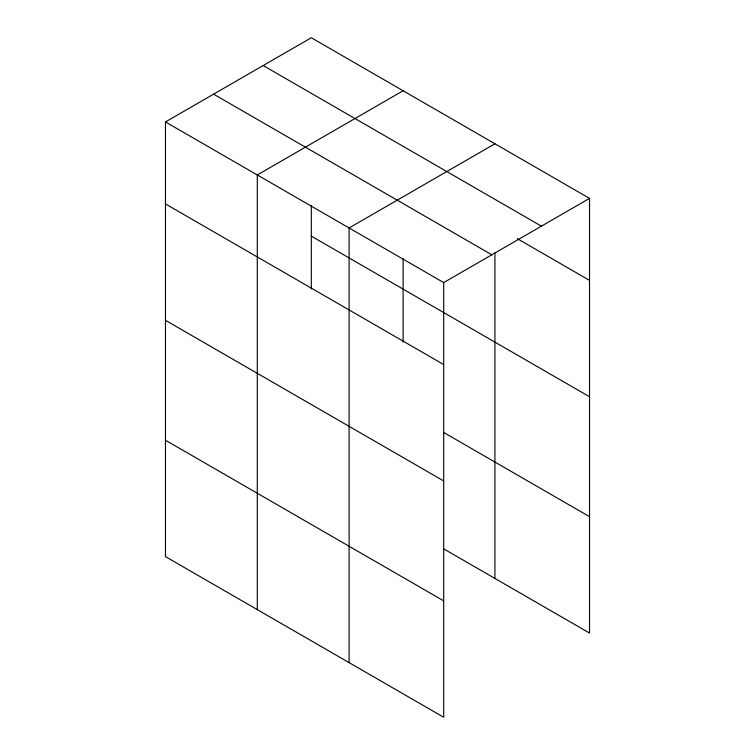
<?xml version="1.0" encoding="UTF-8"?>
<svg xmlns="http://www.w3.org/2000/svg" width="755" height="755" viewBox="0 0 755 755"><rect width="100%" height="100%" fill="white"/><g stroke="black" fill="none" stroke-linecap="round" stroke-linejoin="round"><path stroke-width="1.13" d="M311.305 289.023L311.305 205.558M403.113 258.569L403.113 342.034M494.931 252.793L494.931 578.443M443.921 548.989L589.532 633.058L589.532 198.386L311.305 37.75L165.468 121.942L165.468 556.614L443.695 717.25L443.695 282.578L165.468 121.942M403.113 90.76L257.285 174.952L257.285 609.625M494.931 143.771L349.103 227.963L349.103 662.635M443.695 282.578L589.532 198.386M263.174 65.534L541.401 226.17M517.307 238.674L589.532 280.369M213.599 94.158L491.826 254.794M311.305 236.126L589.532 396.752M165.468 203.935L443.695 364.561M443.921 432.606L589.532 516.665M165.468 320.318L443.695 480.954M165.468 440.231L443.695 600.867"/></g></svg>
